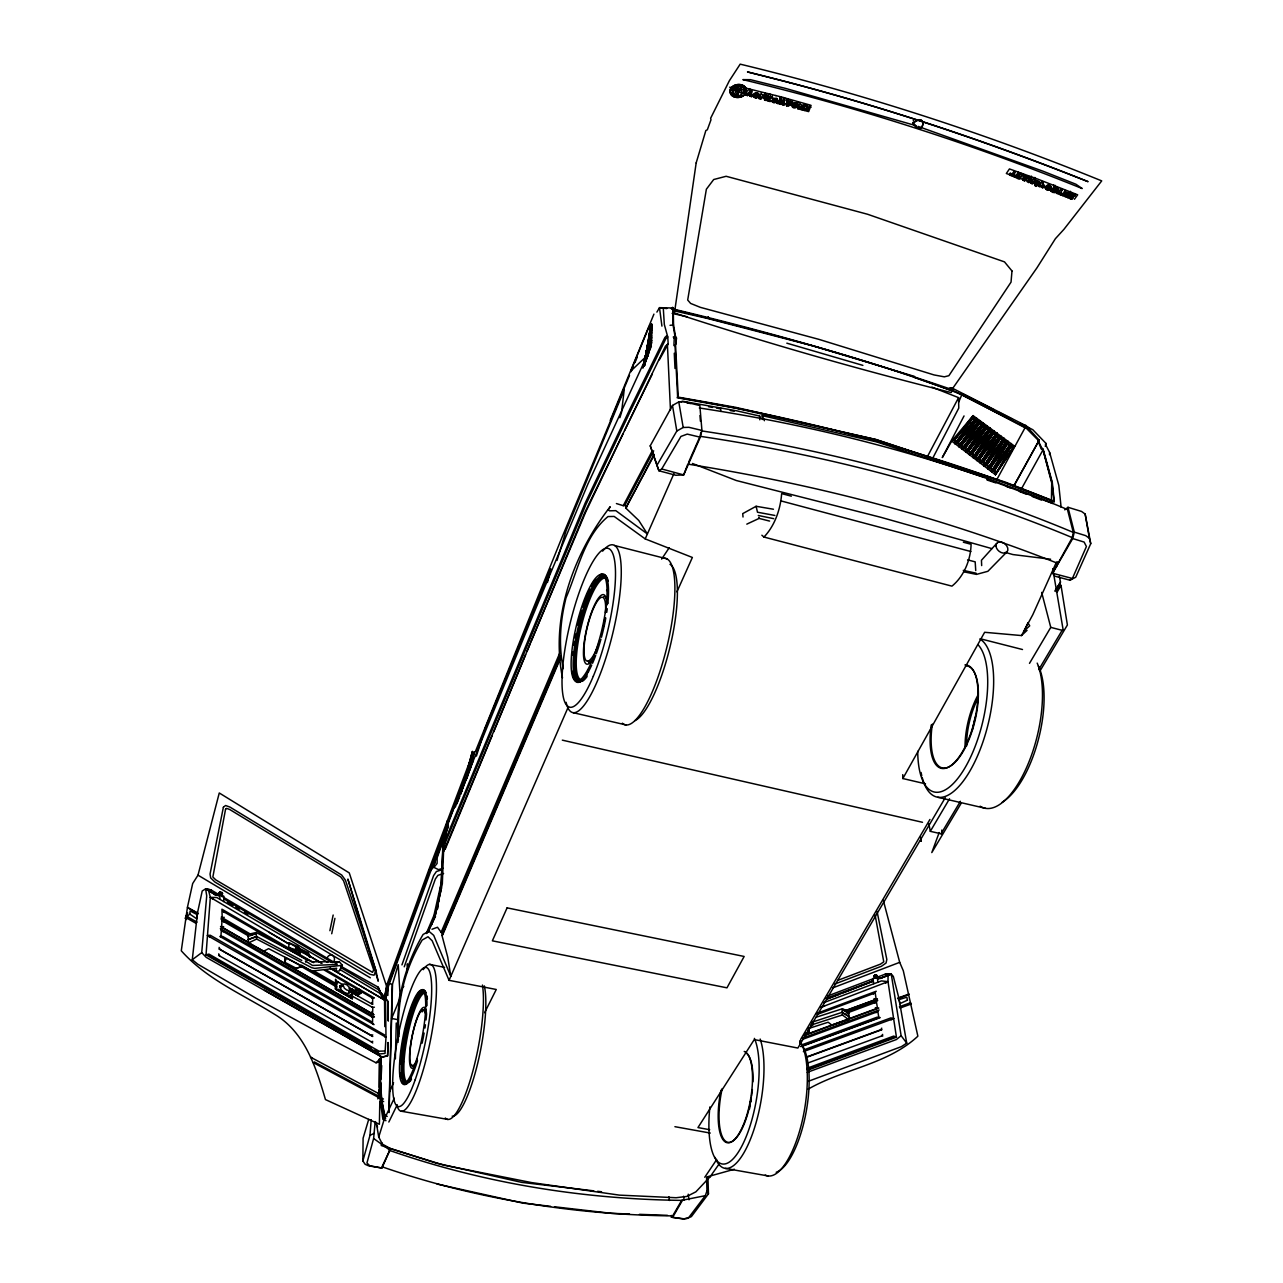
<?xml version="1.0" encoding="UTF-8"?>
<svg xmlns="http://www.w3.org/2000/svg" width="1283" height="1283" viewBox="0 0 1283 1283"><rect width="100%" height="100%" fill="white"/><g stroke="black" fill="none" stroke-linecap="round" stroke-linejoin="round"><path stroke-width="1.5" d="M352.36 988.76L352.344 998.767L335.456 989.081L335.585 979.234L336.675 983.965L335.649 983.58L336.611 986.98L335.601 986.932L335.456 989.081L352.344 998.767L351.991 996.217L350.243 995.079L352.071 994.918L352.232 993.138L350.724 991.903M1062.308 194.358L1062.308 195.545L1066.381 197.133L1066.943 196.283L1064.393 195.289L1067.183 195.577L1067.729 194.759L1065.371 193.845L1065.884 193.059L1068.514 194.086L1068.514 192.899M1068.514 194.086L1069.124 192.001M1067.793 195.305L1067.777 197.678L1070.311 198.657L1071.562 197.341L1069.846 197.47L1069.846 195.096M1067.777 197.678L1070.455 193.701L1070.455 191.327M1075.298 194.407L1075.298 195.577L1073.582 194.92L1071.465 196.01L1070.904 194.727M1071.032 194.775L1071.562 197.341L1069.124 195.69L1071.097 196.94L1069.846 197.47M1071.401 197.117L1071.401 195.93M1064.393 195.289L1064.393 194.102M1062.308 195.545L1064.97 190.381M1065.371 193.845L1065.371 192.658M1066.381 197.133L1066.381 195.946M1066.943 196.283L1066.959 193.909M1067.183 195.577L1067.183 194.391M1067.729 194.759L1067.729 193.589M1058.555 187.879L1057.032 189.932L1057.144 192.306L1058.7 192.899L1060.72 188.713M1056.502 192.097L1056.486 193.284L1061.121 195.08L1061.121 193.893M1061.121 195.08L1061.779 192.915M1061.779 194.102L1060.223 193.492L1062.244 189.307M775.862 99.208C779.39 102.063 770.073 104.324 772.446 100.01C777.466 98.214 778.829 100.908 773.729 100.94M807.713 1070.198L896.448 1037.209L888.012 981.655L888.061 975.321L877.732 979.121M1054.915 189.435L1056.823 187.206M1058.7 192.899L1058.716 190.542M353.579 991.807L353.563 993.283L357.7 995.64L361.453 992.705L359.4 989.305L357.316 988.856L354.83 990.829M1053.568 192.145L1054.786 190.75L1053.568 192.145C1056.31 193.99 1056.984 188.649 1056.278 190.205C1057.417 191.937 1053.167 194.006 1051.034 191.167L1053.68 187.174L1053.696 184.8M1054.145 188.2C1055.813 193.3 1053.343 189.146 1055.219 187.767L1055.235 185.393M361.453 992.705L357.299 990.332L357.316 988.856M357.7 995.64L357.716 994.165M375.181 1121.567L373.626 1138.502L389.872 1150.129L381.949 1168.043L368.702 1165.862L365.126 1164.29L362.864 1160.955L363.089 1138.213L368.734 1119.321M378.068 1094.078L380.073 1087.391L380.57 1056.984M379.576 1094.495L380.714 1090.71L380.073 1087.391M647.755 356.369L651.459 343.603L651.636 323.974L646.103 353.996L649.759 334.638M1051.034 191.167L1051.034 189.98M348.96 993.01L350.949 988.968L346.907 984.847L344.389 983.901L339.754 985.905L341.47 990.251L344.325 992.449L347.18 993.491L348.96 993.01L348.992 991.15M1041.748 186.372C1041.972 190.381 1047.104 184.768 1042.389 184.64L1043.384 181.978M1043.993 187.238L1039.198 186.564L1041.844 181.368M1043.239 183.79L1044.202 186.965M384.804 1026.608L384.531 1000.131L381.372 995.961M434.969 863.411L435.017 859.594L447.126 825.145M800.095 1040.417L800.047 1044.346L797.866 1048.051L754.26 1039.583L697.952 1127.581L709.675 1129.698M1037.626 182.844C1032.751 177.663 1034.643 193.188 1038.54 182.523M1039.214 185.377L1039.198 186.564L1040.513 184.56M350.917 990.604L346.843 990.107L344.325 988.167L342.818 984.334M1030.698 182.058L1032.125 183.806L1032.141 182.619M1032.141 179.845L1030.682 183.244M1030.008 179.54L1029.992 180.711L1033.296 179.235L1033.312 178.048M1032.125 183.806L1034.74 179.796L1034.772 177.439M1051.418 501.573L1051.707 482.953L1042.774 448.954L1051.835 481.863L1054.081 501.974L1005.471 483.066L875.872 439.524L735.432 407.288L677.632 397.024L677.119 397.746L735.303 408.106L875.872 439.524L1005.535 482.2L1053.808 501.06M379.8 1101.905L379.399 1124.277L325.449 1099.579C316.115 1067.793 305.097 1032.334 274.706 1014.404C242.728 994.357 206.836 979.49 181.288 950.783L187.446 907.273L192.675 883.538L197.999 875.166L219.265 792.974L349.265 872.905L386.584 986.37L385.541 999.585M1027.394 180.775L1028.806 182.523L1028.822 181.336M1022.824 179.011L1022.792 180.181L1024.476 180.839L1028.95 177.535L1028.966 176.364M1027.378 181.961L1030.008 176.765M1029.992 180.711L1031.468 176.14M219.81 899.335L219.906 894.107L214.903 894.716M1025.791 177.246L1024.299 179.46L1024.331 177.102M1024.476 180.839L1024.492 179.652M1024.299 179.46L1024.716 176.429M1027.362 175.739L1026.657 177.487L1024.909 176.797L1025.133 174.857M1026.657 177.487L1026.689 176.3M1019.376 175.595L1021.284 173.365M1015.543 176.172L1015.511 177.359C1021.364 181.304 1019.424 175.996 1023 175.226L1023.032 174.039M1022.792 180.181L1023.561 174.247M336.29 964.062L337.204 964.415L312.523 965.474L305.498 961.031L305.739 962.106M342.914 984.719L336.691 981.206L336.499 989.53L338.391 989.337L349.329 995.56L350.339 997.356M352.392 992.866L372.567 1004.364L372.712 998.222L324.423 970.189M1018.093 177.166L1018.077 178.353C1021.621 180.085 1019.921 175.867 1021.509 176.108M1015.511 177.359L1018.125 172.13M1019.295 177.006L1018.622 174.376M1018.75 174.424L1019.263 176.942M1018.59 175.563L1019.68 172.74M395.372 1058.892L396.255 1023.048L398.404 1028.693M398.083 1042.357L398.372 1030.65M761.861 535.219L763.962 537.048L951.938 586.139C964.062 576.34 970.734 559.677 971.087 544.281L963.357 542.212M1009.657 173.879L1009.625 175.065L1014.292 176.878L1014.933 175.883L1013.394 174.087M1014.292 176.878L1014.324 175.691M1014.933 175.883L1014.965 174.696M372.503 1023.609L371.701 1021.765L222.617 936.43L219.874 936.462L373.978 1024.62L372.503 1023.609L372.663 1017.339L221.35 930.464L220.403 928.539L374.411 1017.002L371.685 1017.098M1009.625 175.065L1010.282 172.884M1010.25 174.071L1011.822 174.68L1011.854 173.494M379.335 1058.78L378.87 1087.246L380.602 1089.155L380.409 1059.918M388.893 1111.703L392.293 984.269L389.022 983.644L385.541 1000.339M389.07 1112.586L392.502 984.173L398.227 964.672L399.911 992.433A7.249 1.363 -78.4 0 1 397.826 1003.579L391.588 1018.477L397.473 1019.584M736.747 94.958L736.779 93.803L734.806 95.551L736.715 96.049L736.779 93.803M741.67 88.687L741.606 95.07L738.495 96.065L738.35 90.323M741.253 92.504L741.606 95.07A6.463 5.052 -10.2 0 1 738.511 96.065L738.511 95.423M387.851 995.4L388.027 989.45M308.209 952.74L309.925 957.31L308.209 952.74L295.86 946.71L295.651 947.56M743.418 93.595L743.595 87.869L744.076 88.543A6.463 5.052 -10.2 0 1 743.948 92.873L743.37 93.194M299.789 953.862L299.949 949.179L297.961 946.662L288.98 942.829L288.787 947.576L299.789 953.862L297.816 950.43L297.961 946.662M309.925 957.31L307.246 954.889L295.587 949.324L295.86 946.71M437.391 908.909L441.079 883.634L443.084 842.033L447.254 820.992L443.293 841.456L441.384 882.88L437.391 909.182M804.986 1033.825L808.563 1032.655L808.915 1028.389L828.193 1022.23L831.801 1025.117L848.592 1019.52L849.089 1016.473L841.985 1012.383L842.45 1008.743L816.084 1017.243M663.279 308.032L664.321 324.487L667.753 336.932L668.186 343.924L665.492 346.073L585.032 512.013L443.549 851.784L442.33 883.827L435.178 915.693L431.345 925.251M381.067 1058.363L380.313 1081.344L381.869 1100.75L384.13 1114.751L387.209 1116.418M381.709 1065.612L381.067 1079.099M1014.693 446.259L1012.993 447.703L1010.972 446.628L994.309 470.765L991.679 471.823L992.866 469.113L1011.116 443.629L1010.972 446.628L995.448 474.71L951.697 441.095L973.075 415.644L1014.693 446.259L995.448 474.71L994.309 470.765L1011.116 443.629L1012.993 447.703L995.448 474.71M1007.556 441.015L1007.396 443.998L992.866 469.113L990.588 467.91L987.958 468.953L986.884 465.055L1004.012 438.417L1005.824 442.427L987.958 468.953L1003.835 441.368L1004.012 438.417L985.456 463.42L984.237 466.098L986.884 465.055L1003.835 441.368L1005.824 442.427L1007.556 441.015L1009.4 445.057L991.679 471.823L990.588 467.91L1007.556 441.015L987.958 468.953M1045.292 446.42L1046.03 443.453L1032.815 429.725L1020.45 423.406M223.659 901.532L223.932 896.336L219.906 894.107M749.593 93.643L749.946 96.225L751.613 96.658L751.71 90.516M380.826 1082.868L380.538 1094.575L310.55 1057.16L312.33 1058.17M1045.886 445.65L1046.03 443.453M792.413 101.229L792.621 102.512L788.355 106.281L786.591 105.831L786.736 99.721M763.962 537.048C774.884 525.645 780.497 509.175 781.652 493.602L791.322 496.184M1049.494 454.679L1049.638 452.482L1045.404 444.223M222.504 893.305L221.221 894.636L222.504 893.305L220.067 891.91C217.34 892.679 221.59 896.336 219.056 892.776M220.067 891.91L219.505 893.658L220.034 892.359L222.472 893.77L221.751 896.496L221.253 895.71M221.799 892.182L221.927 894.043M224.268 917.313L222.2 917.505L221.927 909.182L313.71 962.667M1000.499 435.819L1000.291 438.77L985.456 463.42L983.195 462.217L980.549 463.259L979.538 459.41L997.003 433.253L998.751 437.23L980.549 463.259L996.779 436.188L997.003 433.253L978.127 457.79L976.876 460.437L979.538 459.41L996.779 436.188L998.751 437.23L1000.499 435.819L1002.28 439.828L984.237 466.098L983.195 462.217L1000.499 435.819L980.549 463.259M340.797 967.623L378.517 989.738L385.541 1000.596L385.991 1037.241L385.028 1053.423L379.864 1053.952L206.034 954.873L210.332 897.346L208.6 890.643L219.297 896.159M220.868 936.831L221.35 930.464L223.178 931.795M362.864 1160.955L369.985 1135.359L371.204 1119.706M379.816 1061.843L376.015 1062.773L329.474 1038.396L255.958 998.19L197.694 964.142L192.274 959.732L201.72 952.644L206.723 895.839L205.601 888.878L210.925 889.857L219.441 894.909M667.753 336.932L665.829 338.728L630.562 410.817L586.01 504.315L445.025 843.444L443.549 851.784M808.964 1028.453L808.595 1032.687L808.274 1027.747M993.523 430.687L993.267 433.606L978.127 457.79L975.898 456.604L973.22 457.63L972.273 453.813L990.075 428.153L991.759 432.082L973.22 457.63L989.786 431.04L990.075 428.153L970.878 452.225L969.579 454.84L972.273 453.813L989.786 431.04L991.759 432.082L993.523 430.687L995.239 434.648L976.876 460.437L975.898 456.604L993.523 430.687L973.22 457.63M986.627 425.619L986.338 428.506L970.878 452.225L968.665 451.039L965.971 452.065L965.089 448.296L983.211 423.101L984.831 426.982L965.971 452.065L982.89 425.972L983.211 423.101L963.709 446.725L962.378 449.291L965.089 448.296L982.89 425.972L984.831 426.982L986.627 425.619L988.279 429.516L969.579 454.84L968.665 451.039L986.627 425.619L965.971 452.065M192.274 959.732L197.486 912.887L202.217 890.995L205.601 888.878L210.925 889.857M1038.508 184.88C1032.254 183.325 1039.326 185.345 1039.871 182.346C1028.228 178.289 1043.079 183.645 1036.6 182.282M442.956 868.238L438.529 869.633L433.911 867.372L434.376 863.251L448.441 826.092M647.851 347.821L650.273 327.101L651.62 325.561L650.77 331.158M189.756 914.041L190.125 910.978L197.293 914.699L196.812 918.885L189.756 914.041L185.329 918.243L186.516 919.526M979.811 420.599L979.474 423.438L963.709 446.725L961.512 445.554L958.802 446.548L957.968 442.827L976.427 418.114L977.983 421.947L958.802 446.548L976.058 420.936L976.427 418.114L956.621 441.272L955.242 443.806L957.968 442.827L976.058 420.936L977.983 421.947L979.811 420.599L981.399 424.465L962.378 449.291L961.512 445.554L979.811 420.599L958.802 446.548M185.329 918.243L187.703 912.951M749.946 96.225L750.379 92.793L747.588 95.6L745.872 95.15L745.519 92.584L749.753 88.752L750.106 91.334L747.524 93.659M848.592 1019.52L842.354 1014.981L842.626 1012.912M647.787 347.581L650.224 328.689L651.62 325.561L650.706 331.495M973.075 415.644L954.44 440.117L955.242 443.806L974.599 419.445L973.075 415.644L972.674 418.45L956.621 441.272L954.44 440.117L951.697 441.095L942.283 457.582L964.046 415.933M647.771 347.356L650.176 330.292L651.604 327.149L650.224 328.689L645.702 355.68L651.62 325.561M649.406 339.754L649.952 335.809M650.802 329.891L651.636 323.974L650.673 330.741M788.083 101.742L788.051 104.933L788.997 104.003M646.632 354.717L650.128 331.896L651.588 328.737L650.176 330.292L645.317 357.38L645.894 360.619M650.577 332.345L651.171 328.48L650.224 328.689M788.179 98.871L788.452 102.223L790.296 102.704L790.729 100.78M646.6 354.509L650.08 333.516L651.588 330.34L650.128 331.896L644.9 359.096L646.247 358.871M646.632 354.3L650.032 335.136L651.572 331.96L650.08 333.516L644.499 360.812M779.262 100.491L779.487 103.955L781.01 104.356L783.095 102.175L782.373 104.725L783.897 105.126L784.651 97.941L784.843 99.224M779.487 103.955L779.904 101.614M780.706 100.01L780.898 98.919M738.286 86.25L781.299 96.947L781.09 102.56L783.448 100.09L783.063 97.524M1056.374 567.15L1057.336 561.762M779.791 102.255L779.952 101.341L778.123 103.602L776.584 103.201L776.199 100.635M972.257 730.187L975.208 717.085M650.481 330.773L651.219 326.892L650.273 327.101M644.515 365.623L649.984 336.771L651.556 333.596L650.032 335.136L644.098 362.528L644.595 365.799M445.025 843.444L444.335 842.241L448.232 821.778L533.712 613.418L587.903 484.044L651.395 346.314M644.499 365.43L649.936 338.423L651.539 335.232L649.984 336.771L643.681 364.276L645.028 364.051M650.417 337.654L651.572 331.96L649.262 343.299M800.833 1040.465L800.047 1044.346L945.25 797.753M1064.762 509.848L1067.969 507.282L1081.537 511.436L1085.161 514.066L1090.742 543.655L1075.715 577.238L1069.942 580.205L1054.77 576.163L1052.573 573.244L1072.251 537.625L1073.31 532.413L1067.472 509.559A1157.266 713.107 -1.5 0 0 699.315 407.978M384.419 997.18L387.097 984.013L428.73 870.002L473.138 752.608L474.614 751.678L389.166 984.141L387.723 983.163L384.339 998.671M649.791 343.571L642.847 367.788L649.888 340.091L650.85 339.851L651.523 336.884L649.936 338.423L643.713 364.18L651.556 333.596M335.505 971.359L336.659 968.216L313.052 970.894L309.62 970.108L268.644 948.634L263.833 951.152L248.437 942.941L248.196 934.377L256.199 932.484L311.705 961.801L339.353 961.769L342.369 965.329L339.482 970.878L335.505 971.359L333.452 968.601M329.891 930.688L333.163 915.02M331.72 933.751L334.927 918.339M649.872 335.921L645.317 357.38L646.632 357.171M645.333 361.389L649.888 340.091L651.523 336.884L650.609 340.717L651.523 336.884M700.839 432.66L700.069 436.3A1167.771 710.702 -1.5 0 1 1072.251 537.609M1042.566 450.012L1041.539 448.072L1043.223 449.499L1052.301 482.392L1054.273 501.589C933.415 452.578 806.815 419.044 678.258 397.618L675.58 345.352L676.558 338.038L674.97 336.162L672.95 324.407L672.693 307.455L671.33 308.658M649.374 343.764L651.539 335.232M385.493 998.815L388.877 983.307L429.853 870.195L474.325 752.832L466.884 778.669M426.261 933.543L433.911 915.501L441.079 883.634M441.56 887.916L435.226 915.725L428.265 931.923M649.839 337.156L644.9 359.096L649.727 338.792M645.461 361.197L651.507 338.552L649.888 340.091M651.507 338.552L642.927 367.708L651.475 341.903L649.791 343.443L643.04 367.628M645.622 360.988L651.491 340.22L649.839 341.759M700.293 437.214L701.929 430.43L699.844 405.572L684.4 401.755L678.787 401.916L672.484 405.444L650.24 445.794L658.901 470.765L675.788 475.255L683.679 474.918L700.293 437.214L687.239 434.103L680.952 436.428L661.723 468.985L658.901 470.765L650.24 445.794M646.905 357.492L651.491 340.22L646.824 358.085M381.901 1142.832L381.243 1145.527L436.493 1163.184L521.7 1182.381L593.74 1190.849M1072.716 538.555L1084.119 542.067L1086.412 546.526L1072.396 578.473L1052.573 573.244L1072.716 538.555L1074.304 532.124L1067.969 507.282M645.606 361.71L649.743 345.127L651.459 343.603M644.098 362.528L649.615 340.444M645.718 361.646L647.161 355.872L645.686 361.501M1024.909 176.797L1023.529 175.434M645.67 361.918L647.065 356.353M646.664 359.24L651.475 341.903L648.14 354.236M1035.654 184.046L1037.113 184.255M646.921 357.604L651.491 340.22M547.456 582.482L550.728 568.786L485.295 728.054L476.362 756.12M461.688 791.419L472.417 751.325L460.934 794.129M557.014 560.479L566.092 530.681L624.196 389.807L621.549 412.356L619.865 417.713M373.626 1138.502L366.938 1162.991L369.761 1165.75L381.949 1168.043M643.777 364.164L648.364 347.468M646.969 358.326L651.475 341.903M286.077 957.792L284.842 962.282L296.165 968.248L302.114 966.548L286.077 957.792L284.906 962.234L284.794 957.166M377.795 1098.873L380.714 1090.71M378.726 1094.88L380.73 1088.225M342.369 965.329L314.72 968.392L311.721 967.703L256.664 939.044L256.199 932.484M719.057 1164.066L710.189 1176.671L695.867 1191.843L686.838 1196.43L676.125 1197.729L619.448 1195.131L531.595 1182.589L444.062 1165.221L390.866 1148.814L382.398 1144.099L378.726 1137.075L384.146 1119.61L394.266 1098.2M735.929 86.394L736.891 86.105L731.871 90.564L732.304 89.377A6.463 5.052 -10.2 0 1 736.891 86.105L736.843 85.704M644.018 365.607L650.722 344.886L649.743 345.127L643.761 365.687L650.77 343.186L649.791 343.443M448.392 825.931L437.166 857.814L437.086 863.491L433.911 867.372M707.911 1176.639L708.457 1193.815L691.393 1216.589L686.71 1218.625L682.572 1218.85L671.105 1217.15L684.224 1218.85L688.827 1217.455L705.297 1195.676L706.981 1190.881L706.564 1177.505M401.948 964.896L433.606 875.599L436.396 871.526L442.362 869.633M404.241 966.805L435.338 879.015L437.92 875.343L443.597 873.498M731.871 90.564L732.256 89.473M804.521 1036.744L805.868 1033.072M939.188 832.523L931.795 852.586L961.352 802.966M456.892 803.783L459.699 796.358M461.816 790.777L473.074 761.044M729.835 87.613L730.027 87.003M450.317 816.068L453.893 806.879M455.321 803.206L472.449 759.087M475.319 751.742L561.425 538.764L629.52 375.374M455.24 807.232L471.182 766.288M758.814 96.113C760.354 89.152 747.973 96 755.559 97.733C757.884 98.422 760.627 94.862 758.077 93.418C750.443 90.58 753.891 102.143 758.814 96.113L759.183 98.647L760.819 99.064L762.519 95.808L765.053 96.466L765.245 92.841M871.702 981.72L872.937 978.592L877.251 977.085L881.245 978.223M484.589 1012.752L496.264 989.482L449.066 980.324L450.814 976.331L447.735 957.182L441.977 935.419L442.811 934.601L441.144 932.26L560.046 652.341M610.243 420.391L653.929 314.127M649.214 326.267L630.931 370.931L645.814 356.834M442.186 932.436L559.757 655.934M444.335 842.241L585.176 503.064L629.68 409.566L664.899 337.477L666.791 335.665M445.153 849.378L492.207 735.512M493.73 731.839L525.597 654.715M527.121 651.042L530.152 643.697M442.811 934.601L559.821 659.847M441.977 935.419L560.222 657.65M530.921 641.853L585.898 511.612L622.896 434.135M931.891 387.113L958.577 397.65L926.967 457.454M958.738 402.028L961.865 394.635C868.046 358.326 769.768 333.58 672.244 309.267M631.076 371.717L633.401 366.232M634.957 362.576L637.282 357.091M389.631 1091.801L393.56 1082.692M808.065 1089.203C843.412 1068.803 887.13 1064.73 917.874 1036.199L903.312 970.782L899.704 962.346L883.313 900.377M568.465 706.516L450.814 976.331L433.718 935.371L428.939 931.282L423.101 934.457C404.45 965.987 394.843 1003.37 398.372 1039.936M676.911 591.848L692.371 557.464L645.221 538.908L673.96 473.571M688.57 462.377L699.299 438.032M389.872 1150.129L382.013 1166.776C475.368 1199.14 573.998 1214.793 672.693 1215.899L681.658 1200.375L705.297 1195.676M1056.422 562.179L1032.799 614.701L1021.476 635.566L984.638 632.294L902.847 778.54L925.524 783.833M426.918 933.334L435.466 916.431L433.911 915.501M1027.827 623.025L1024.139 630.995L1029.704 625.815L1027.924 622.784M624.613 430.527L652.389 373.914M388.829 1122.032L397.281 1104.727M659.35 359.833L668.186 343.924M759.183 98.647L761.252 93.017M932.035 459.539L958.77 408.106L958.577 397.65M765.726 94.605L764.219 97.492L764.588 100.058L766.224 100.475L766.881 97.572M764.588 100.058L766.673 94.445M767.074 98.855L767.924 100.924L770.073 101.501L769.014 99.368L772.43 97.203L770.425 96.674L768.389 98.166L768.292 94.878M609.377 510.826L615.808 510.65L647.386 533.953L638.758 520.449L625.783 508.084L654.089 454.358M625.783 508.084L654.138 455.112M616.417 503.561L623.249 505.678L651.956 451.408M653.672 450.814L624.821 505.342L623.249 505.678M797.93 102.159L797.352 106.537L794.867 105.896L795.139 103.715M795.348 104.998L796.422 105.286L796.438 103.602M802.516 107.724L802.228 109.921L797.914 108.798L800.031 103.217M802.709 109.007L800.015 108.301L802.885 108.269L803.158 106.12M803.366 107.403L800.865 106.746L801.314 105.896L804.088 106.633L804.409 104.372M808.226 107.564L808.434 108.847L805.195 110.691L803.687 110.306L805.804 104.741M806.542 108.606L807.328 105.142M808.434 108.847L807.151 111.204L808.659 111.605L810.776 106.056M808.306 109.071L807.151 111.204L806.943 109.937M996.57 480.05L1026.111 425.796L951.649 387.835L948.939 388.541C858.568 357.7 766.528 331.19 673.623 309.155M737.388 87.885L735.592 91.157L754.228 95.776M1013.458 486.482L1039.198 440.165L1025.646 425.25M1014.115 485.696L1038.236 441.929M1021.027 489.577L1043.223 449.499M608.27 510.201L610.211 506.705C573.405 554.031 550.263 617.588 562.499 677.857M672.741 1217.15L682.508 1200.246M656.848 465.456L676.815 431.024L683.197 427.48L688.875 427.303L701.929 430.43M805.676 1057.32L880.844 1029.736L881.758 1028.148M1054.802 591.11L1060.48 582.097L1059.357 576.388M1056.438 589.009L1060.48 582.097M1056.198 591.752L1060.239 584.84L1059.854 582.482M656.896 312.106L659.494 307.663L673.254 308.016L673.543 325L675.564 336.755M1056.967 592.361L1061.025 585.449L1060.239 584.84M800.736 1039.23L929.934 819.452M941.786 830.053L942.123 834.014L930.303 831.336L949.532 798.764M1029.495 663.359L1050.761 627.371L1041.668 592.393M941.064 833.774L960.39 801.298M1038.749 669.646L1062.148 630.322M1039.855 671.201L1067.392 624.997L1061.025 585.449M1011.822 174.68L1013.778 171.633L1015.318 172.227L1013.362 175.274M1018.285 177.407L1019.087 177.439L1017.579 177.134L1018.109 176.316L1019.231 176.878M1031.981 181.24L1028.806 182.523M661.643 559.083L669.197 547.761M1056.486 193.284L1057.144 192.306M704.768 1177.265L716.716 1159.527M1070.904 195.914L1071.995 193.108M1012.993 447.703L996.586 471.984L994.309 470.765M806.991 1063.318L881.533 1036.039L882.656 1034.387M991.679 471.823L1011.116 443.629M1005.824 442.427L989.145 466.258L986.884 465.055M990.588 467.91L1007.396 443.998L1009.4 445.057M984.237 466.098L1004.012 438.417M998.751 437.23L981.784 460.597L979.538 459.41M1074.416 199.298L1077.672 194.808L1037.546 179.027L1009.448 168.923L1006.337 173.494L1034.435 183.581M983.195 462.217L1000.291 438.77L1002.28 439.828M976.876 460.437L997.003 433.253M991.759 432.082L974.487 455L972.273 453.813M975.898 456.604L993.267 433.606L995.239 434.648M359.08 993.267L358.069 994.582L349.297 992.096L350.034 990.412L357.267 992.689M969.579 454.84L990.075 428.153M984.831 426.982L967.286 449.467L965.089 448.296M968.665 451.039L986.338 428.506L988.279 429.516M774.05 99.336L775.814 99.128L772.542 98.855L772.238 95.92M962.378 449.291L983.211 423.101M671.683 308.706L672.693 307.455M977.983 421.947L960.149 443.998L957.968 442.827M1071.433 197.694L1070.311 198.657C1074.448 199.891 1071.546 195.69 1075.298 195.577M961.512 445.554L979.474 423.438L981.399 424.465M431.729 869.249L433.879 866.634M1038.348 441.769L1038.733 439.636L1038.348 441.769L1041.315 449.13M955.242 443.806L976.427 418.114M954.44 440.117L972.674 418.45L974.599 419.445M776.584 103.201L780.032 99.192L779.647 96.626M774.756 101.261L776.247 101.742M996.634 543.447L981.447 560.27L981.671 565.595M1007.251 551.578L987.862 571.304L976.459 574.399L963.581 571.753M781.956 101.662L783.448 100.09L785.036 100.507M789.286 102.48L788.051 104.933L787.666 102.367M425.379 1006.85L426.389 1005.856M796.903 107.227C789.302 111.092 792.782 98.631 798.331 104.709L793.792 103.394L791.932 105.527L792.509 107.227L796.903 107.227L795.476 106.585L795.075 104.035M376.015 1062.773L382.109 1057.064L387.578 1055.829L388.091 1042.566L387.578 1055.829L381.981 1057.128L206.258 957.375L201.72 952.644M1021.476 635.566L1027.058 630.354M1035.766 178.786L1035.205 181.641C1038.412 178.145 1042.534 185.682 1036.536 183.87M775.718 99.625C778.637 96.53 777.241 102.913 774.13 100.956M873.771 975.834L876.401 974.872L877.043 976.219L875.888 977.213L873.771 975.834L874.781 977.245M874.413 977.181L875.086 975.962L877.043 976.219L876.401 974.872M876.979 975.786L875.888 977.213M745.872 95.15L747.989 93.242M734.694 90.083L731.935 92.552L732.657 93.948A6.463 5.052 -10.2 0 0 733.459 94.75L736.731 91.045M736.875 87.709L731.935 92.552A6.479 5.068 -10.2 0 0 732.497 93.723L733.443 94.734L733.186 92.841M776.007 102.031C773.056 104.725 769.463 98.935 774.547 99.769M827.776 995.945L885.19 974.182L891.252 974.086L901.115 1035.702L896.384 1039.551L807.264 1072.363M606.57 590.533L607.597 589.827M674.233 338.279L675.965 337.445L675.74 344.389L673.912 345.592L674.233 338.279L673.27 337.012L674.97 336.162M353.563 993.283L357.299 990.332M355.632 995.207L359.368 992.256M1038.204 182.747L1039.503 181.769M1069.942 580.205L1072.396 578.473M1038.252 185.137C1035.108 187.478 1032.206 181.4 1037.049 182.763M742.649 87.019A6.463 5.052 -10.2 0 0 738.366 85.897L738.976 89.473L742.584 86.506M736.923 88.11L737.372 90.788L739.024 91.221L741.766 89.393M885.19 974.182L891.268 974.102L893.337 976.411L898.822 997.869L906.728 1043.159L901.436 1046.623L808.017 1081.409M876.161 1012.656L879.08 1009.962L802.308 1038.236M874.765 1003.13L877.684 1000.435L848.047 1011.421M339.722 987.75L342.786 985.969M873.386 993.972L876.241 991.23L816.213 1013.586M885.639 983.035L888.012 981.655L881.437 980.902L823.862 1002.6M746.802 524.138L759.087 518.412L769.592 521.09M806.253 108.782L809.477 106.938L810.984 107.339M773.441 509.239L756.104 506.288L742.729 513.617L743.017 517.017M1071.353 197.758L1070.551 197.726M891.108 1019.857L893.674 1018.558L890.883 1017.916L804.698 1049.59M369.985 1135.359L374.267 1133.29M248.437 942.941L256.664 939.044M681.016 401.836L682.428 401.21L736.763 410.833L759.632 416.029L759.793 416.959M337.14 962.683L339.353 961.769M885.575 976.411L891.252 974.086L880.074 978.544M811.225 1025.855L812.556 1025.325L812.331 1021.717M826.845 999.072L873.21 981.078M880.635 978.207L888.061 975.321M826.829 999.072L839.675 994.117M843.348 992.705L872.729 981.383M824.584 1005.968L820.863 1007.363L888.012 981.655M837.895 980.34L880.539 964.11L883.762 961.833L875.102 915.084M834.88 983.981L881.501 966.243L886.072 963.004L886.826 959.476L877.059 911.411M832.635 987.926L899.704 962.346M807.055 1069.621L894.363 1037.097M826.044 998.415L872.199 981.19M844.647 1010.812L877.444 998.928L845.513 1010.812M817.351 1014.388L875.214 992.914L876.129 999.104L874.044 998.623M846.812 1013.121L876.465 1002.103L877.476 1008.213L804.265 1035.205M807.183 1068.242L893.674 1036.087L896.448 1037.209M804.168 1035.557L878.791 1008.053L875.359 1007.684M802.613 1039.342L877.861 1011.629L878.871 1017.788L800.592 1046.559M802.148 1044.731L877.139 1017.178L880.202 1017.627L801.506 1046.527M807.199 1057.08L881.982 1029.64L880.844 1029.736M432.002 929.261L437.487 927.256L441.144 932.26M803.366 1051.627L893.674 1018.558M1073.791 196.443C1072.219 196.267 1073.791 200.34 1070.311 198.657M897.827 998.078L909.07 994.004M897.539 998.655L908.829 994.55M899.399 1006.738L910.641 1002.681M899.992 1008.069L911.299 1003.98M672.677 310.534L707.045 318.328L812.893 345.865L914.474 376.432L914.121 377.314L949.228 389.727L948.939 388.541L951.649 387.835M247.747 936.526L256.311 933.671M256.295 936.831L247.811 939.669L256.44 936.365L301.778 960.438M812.396 1022.086L841.985 1012.383L849.089 1016.473L848.304 1011.341L842.45 1008.743M810.583 1025.229L842.354 1014.981M296.165 968.248L302.163 966.516M218.591 955.386L371.204 1041.78L372.744 1041.347M707.51 1176.752L734.341 1169.246M206.034 954.873L208.921 954.087L379.11 1051.21L384.226 1051.018M339.754 985.905L341.551 985.408M949.388 389.054L952.098 388.348M649.936 338.423L650.898 338.199M649.984 336.771L650.946 336.547M650.08 333.516L651.042 333.291M650.032 335.136L650.994 334.911M650.128 331.896L651.074 331.672M370.995 1035.301L372.76 1036.504L219.008 948.907L370.995 1035.301L372.76 1034.9M650.176 330.292L651.123 330.068M374.411 1007.235L371.862 1007.219M223.659 926.679L220.564 926.567L373.994 1014.773L263.207 950.879M881.533 1036.039L882.88 1035.894M210.22 937.264L207.445 935.548L210.3 935.259L384.563 1034.932M670.031 325.305L673.543 325M707.077 1176.848L710.301 1176.768M212.898 899.142L210.332 897.346L216.811 897.523L327.758 962.442M629.472 1213.991L611.494 1213.349L554.497 1206.774M639.463 1214.343L667.433 1215.338M681.658 1200.375C582.354 1199.172 483.114 1183.199 389.294 1150.306M550.567 1206.325L523.047 1203.149L437.022 1184.033M597.637 1191.314L601.535 1191.763M1050.633 559.228L1012.928 554.561L1005.295 552.412M666.775 308.578L659.494 307.663L661.932 326.123M220.227 893.048L221.43 893.241M428.73 870.002L431.28 870.435M185.65 915.581L186.965 915.805M686.918 402.878L690.847 403.584M708.569 406.711L712.514 407.417M716.459 408.106L720.388 408.812M730.235 410.544L734.181 411.25M401.387 1111.238L447.879 1119.434M725.248 1168.38L768.02 1175.934M674.906 1126.682L710.285 1133.065M774.868 515.461L757.499 512.222L756.104 506.288M429.308 964.351L444.559 967.334M758.301 515.477L773.729 518.669M963.26 570.358L976.122 573.196M672.132 313.373L687.383 316.837M562.323 740.147L922.493 822.291M762.31 419.493L762.23 415.644L876.562 441.897L982.858 476.795M573.26 712.707L625.896 724.911M937.825 797.272L985.617 808.354M1053.968 191.279L1053.632 190.141L1054.642 190.606M757.948 96.706L765.406 98.55M774.724 100.86L778.444 101.79M371.749 997.982L374.331 997.998L325.834 969.74M614.573 545.516L667.128 558.907M980.517 638.822L1022.503 649.519M967.59 559.885L975.176 561.842L975.738 570.55M1050.761 627.371L1063.27 630.611L1052.766 568.626M750.106 91.334L751.886 91.799M761.444 94.317L765.614 95.407M766.849 95.728L768.485 96.161M781.62 99.609L779.839 97.909M786.928 101.004L788.58 101.437M790.921 102.063L792.621 102.512M800.223 104.5L804.617 105.655M806.013 106.024L807.52 106.425M788.307 103.249L789.462 103.538M736.811 91.735L738.607 92.2M781.171 500.963L970.91 551.546M661.723 468.985L683.679 474.918L687.816 464.109C813.951 484.028 938.611 516.167 1057.4 563.221M786.832 343.17L862.882 365.382M781.299 96.947L811 105.318M784.025 103.346L791.451 105.447M802.597 108.574L808.162 110.146M1041.7 186.516L1042.806 186.067L1042.518 187.751C1043.223 185.891 1040.834 186.083 1042.694 185.875M991.903 548.627L881.036 517.354L736.282 480.516L692.467 463.484M916.206 125.734L785.725 88.447L750.475 79.674L742.857 79.626C858.471 107.435 971.937 143.985 1082.178 188.553L1075.908 184.223L1042.935 171.168L918.067 126.392M1074.304 532.124L1085.723 535.653L1089.379 538.283L1090.742 543.655M288.787 947.576L297.816 950.43M384.788 1036.856L385.991 1037.241L207.445 935.548M986.916 479.008L1052.75 503.497M987.044 480.002L995.849 482.905M671.426 1215.482L672.693 1215.899M349.393 988.632L350.708 989.097M222.2 917.505L221.221 917.137L251.965 934.986M349.072 988.118L356.899 991.101M775.75 95.535L776.071 95.648M1018.109 173.317L1019.648 173.927M1021.268 174.552L1023 175.226M1027.346 176.91L1028.95 177.535M1029.992 177.936L1031.436 178.513M1033.296 179.235L1034.74 179.796M1041.828 182.555L1043.368 183.148M1053.68 187.174L1055.219 187.767M1056.823 188.393L1058.539 189.066M1060.704 189.9L1062.228 190.493M1064.97 191.568L1069.124 193.188M1070.455 193.701L1071.995 194.294M1024.684 177.808L1025.775 178.225M1006.417 486.401L1010.106 487.845M1019.311 491.437L1026.689 494.324M1032.222 496.473L1041.427 500.081M1036.247 184.303L1068.964 197.149M385.991 1120.684L382.927 1119.482L378.838 1091.224L379.527 1088.08L380.602 1089.042L379.96 1092.09L385.574 1118.776M298.939 949.131L303.863 951.505M295.812 947.832L308.177 953.814M380.666 1100.108L383.649 1101.616M380.249 1097.43L383.425 1099.034M963.886 394.506L993.924 409.854M997.468 411.667L1011.613 418.883M949.292 388.637L1025.213 427.143L1038.973 440.999M961.865 394.635L1026.079 428.314M314.319 1061.907L378.629 1096.147M313.293 1062.629L379.864 1098.168M842.402 1009.865L848.945 1013.474M350.243 995.079L372.824 1007.508L372.519 1013.778L371.733 1011.934M371.493 1048.131L207.942 955.049M374.973 1050.055L378.453 1051.964M382.109 1057.064L264.506 990.284M186.58 916.254L197.021 922.124M185.746 917.537L196.139 923.391M187.446 907.273L197.887 913.175M187.96 907.915L198.352 913.785M249.319 942.893L221.558 926.919L222.039 920.633L221.093 918.692L248.453 934.521M288.98 942.829L299.949 949.179M301.441 965.185L335.633 984.975M247.683 935.483L222.039 920.633L223.851 921.948M300.703 966.179L336.611 986.98M307.166 960.181L222.649 911.106L224.589 912.486M313.453 970.686L336.675 983.965M335.665 963.196L222.857 896.929M224.381 899.142L332.201 962.555M210.332 897.346L289.333 944.192M306.509 954.263L321.969 963.325M330.565 968.36L385.541 1000.596L379.479 993.058L339.706 969.387M268.708 932.1L289.156 944.112M306.188 954.119L321.52 963.116M330.036 968.12L385.541 1000.596L381.949 996.217M340.54 966.067L378.18 987.172L380.49 992.304L387.819 1001.285L388.268 1020.819L387.819 1001.285L380.49 992.304L378.196 987.172M197.999 875.166L370.338 977.822M210.893 892.166L205.633 888.862L215.961 895.197M229.497 903.296L232.881 905.317M208.6 890.643L215.432 894.748M227.396 901.933L232.528 905.028M235.944 907.081L239.36 909.134M244.492 912.213L247.908 914.266M874.381 976.62L874.878 975.353L876.465 975.321L876.562 978.32M336.691 981.206L338.439 982.489M645.221 538.908L614.156 516.44L607.982 516.568C584.134 536.278 577.895 570.326 566.044 597.814C560.19 621.02 558.442 645.108 563.269 668.668M371.204 1041.78L372.744 1042.967M1026.111 425.796L1028.709 428.009M914.25 124.708L913.143 123.328M624.821 505.342L626.617 507.314M307.134 953.093L309.957 956.188M920.504 840.285L921.146 841.071L920.761 837.462M901.115 1035.702L906.728 1043.159M375.277 1122.673L377.587 1127.115M706.981 1190.881L708.457 1193.815M769.64 98.807L770.073 101.501M218.703 953.83L219.601 955.723M1038.091 440.406L1042.004 448.601M762.23 415.644L764.395 420.712M449.066 980.324L432.163 940.744L428.009 936.766L422.203 940.006C404.786 968.777 396.174 1003.081 399.093 1036.616M219.12 947.367L219.826 949.163M371.91 1002.44L372.567 1004.364M1049.638 452.482L1058.812 485.375L1061.105 507.154M588.015 670.448L588.448 672.084M758.862 517.322L759.087 518.412M928.844 823.766L930.303 831.336M1085.161 514.066L1089.379 538.283M678.787 401.916L683.197 427.48M672.484 405.444L676.815 431.024M376.24 1122.352L378.726 1137.075M809.268 105.655L809.477 106.938M804.986 109.424L805.195 110.691M803.896 105.35L804.088 106.633M803.495 109.023L803.687 110.306M802.693 107.002L802.885 108.269M802.019 108.638L802.228 109.921M799.822 107.018L800.015 108.301M797.721 107.515L797.914 108.798M797.16 105.254L797.352 106.537M796.021 102.72L796.422 105.286M794.466 103.33L794.867 105.896M789.895 100.138L790.296 102.704M872.937 978.592L873.707 983.628M786.399 104.548L786.591 105.831M783.512 102.56L783.897 105.126M782.181 103.442L782.373 104.725M780.818 103.073L781.01 104.356M777.739 101.036L778.123 103.602M874.814 974.904L875.439 978.352M770.057 94.108L770.425 96.674M380.041 1091.368L384.146 1119.61M768.02 95.6L768.389 98.166M767.731 99.641L767.924 100.924M766.031 99.192L766.224 100.475M764.876 95.183L765.053 96.466M920.601 837.222L921.146 841.071M760.643 97.781L760.819 99.064M688.217 1194.2L689.019 1199.797M683.582 1196.237L684.112 1199.974M751.437 95.375L751.613 96.658M747.412 94.317L747.588 95.6M738.848 89.938L739.024 91.221M737.212 89.505L737.372 90.788M736.602 95.102L736.715 96.049A6.463 5.052 -10.2 0 1 734.79 95.551L734.598 93.916M668.94 1196.75L669.437 1200.487M877.251 977.085L877.877 982.12M407.978 969.371L407.417 963.854L407.016 972.45M812.203 1021.541L812.556 1025.325M699.957 415.596L700.438 421.321M674.97 344.742L677.632 397.024M667.401 344.245L670.464 409.854M674.281 353.226L675.002 368.478M759.632 416.029L759.793 419.798M902.751 774.643L902.847 778.54M720.661 407.994L720.757 411.426M1073.582 193.733L1073.582 194.92M701.24 430.847A1167.578 711.953 -1.5 0 1 1073.31 532.413M402.798 987.14A5.806 3.336 18.5 0 1 403.455 985.536M402.926 987.06A5.806 3.336 18.5 0 1 403.776 986.499M749.545 1109.041A43.446 14.931 -80.1 0 1 751.132 1098.04M750.651 1101.808A43.446 14.867 -80.1 0 1 751.293 1098.168M744.22 1051.435A46.461 15.396 -80 0 1 749.946 1102.626A46.461 15.396 -80 0 1 726.114 1142.399A46.461 15.396 -80 0 1 720.966 1090.245M801.699 1044.506A67.63 23.736 -80.2 0 1 805.564 1114.975A67.63 23.736 -80.2 0 1 776.199 1172.261M800.047 1041.283A71.431 24.97 -80.2 0 1 800.993 1125.977A71.431 24.97 -80.2 0 1 765.213 1175.068M760.178 1039.054A71.832 23.848 -80 0 1 751.485 1136.562A71.832 23.848 -80 0 1 715.064 1157.378M754.388 1038.38A68.079 22.501 -80 0 1 738.318 1152.182A68.079 22.501 -80 0 1 709.884 1106.956M745.599 1052.509A45.899 15.22 -80 0 1 752.896 1081.826M752.383 1089.588A45.899 15.22 -80 0 1 751.581 1096.003M751.341 1097.606A45.899 15.22 -80 0 1 750.475 1102.418M749.801 1105.609A45.899 15.22 -80 0 1 726.114 1141.581A45.899 15.22 -80 0 1 722.185 1088.577M965.073 747.476A49.668 20.095 -76 0 1 978.143 694.745M966.644 745.904A46.044 18.7 -76 0 1 977.935 698.433M964.976 664.883A53.148 20.817 -76 0 1 975.882 714.182A53.148 20.817 -76 0 1 945.523 768.26A53.148 20.817 -76 0 1 931.233 724.975M1038.412 666.102A77.301 32.059 -76 0 1 1038.172 740.339A77.301 32.059 -76 0 1 1002.215 802.164M1037.193 663.119A81.631 33.727 -76 0 1 1029.158 761.412A81.631 33.727 -76 0 1 980.116 806.205M979.875 638.998A82.176 32.251 -76 0 1 978.608 753.362A82.176 32.251 -76 0 1 922.22 777.546M921.771 775.702A82.176 32.251 -76 0 1 921.098 772.494M978.239 644.964A77.878 30.455 -76.1 0 1 965.778 766.448A77.878 30.455 -76.1 0 1 917.73 751.309M965.57 665.717A52.507 20.576 -76.1 0 1 976.283 714.743A52.507 20.576 -76.1 0 1 946.068 767.892A52.507 20.576 -76.1 0 1 932.356 724.109M599.883 640.009A32.861 7.794 -76.4 0 1 584.374 656.062A32.861 7.794 -76.4 0 1 594.494 606.185A32.861 7.794 -76.4 0 1 605.416 612.761M604.886 617.829A32.861 7.794 -76.4 0 1 604.341 621.437M603.668 625.142A32.861 7.794 -76.4 0 1 602.882 628.911M603.828 596.531A33.967 8.067 -76.4 0 1 607.565 603.86M590.485 662.188A33.967 8.067 -76.4 0 1 588.945 662.669M581.648 679.894A52.346 12.365 -76.4 0 1 581.664 624.933A52.346 12.365 -76.4 0 1 606.715 578.505M580.285 680.391A53.148 12.525 -76.4 0 1 580.317 624.58A53.148 12.525 -76.4 0 1 605.72 577.43M587.021 676.638A54.88 12.942 -76.4 0 1 582.241 681.353M579.772 682.043A54.88 12.942 -76.4 0 1 578.729 629.087A54.88 12.942 -76.4 0 1 603.844 575.217M599.594 575.073A55.714 13.087 -76.4 0 1 607.869 603.411M607.244 608.703A55.714 13.087 -76.4 0 1 606.731 612.376M605.784 618.005A55.714 13.087 -76.4 0 1 601.454 637.282M600.925 639.191A55.714 13.087 -76.4 0 1 596.322 653.705M595.697 655.388A55.714 13.087 -76.4 0 1 592.538 663.263M591.736 665.059A55.714 13.087 -76.4 0 1 573.132 676.349M572.795 674.826A55.714 13.087 -76.4 0 1 572.298 671.346M572.459 655.132A55.714 13.087 -76.4 0 1 572.779 651.86M573.661 644.996A55.714 13.087 -76.4 0 1 574.207 641.436M574.848 637.811A55.714 13.087 -76.4 0 1 575.538 634.155M577.591 624.917A55.714 13.087 -76.4 0 1 581.6 610.435M582.707 606.987A55.714 13.087 -76.4 0 1 586.86 595.745M587.486 594.27A55.714 13.087 -76.4 0 1 589.827 589.122M591.383 586.042A55.714 13.087 -76.4 0 1 595.761 579.018M594.799 655.95A35.732 8.468 -76.4 0 1 583.444 652.502A35.732 8.468 -76.4 0 1 595.055 603.94A35.732 8.468 -76.4 0 1 606.955 605.079M590.725 661.194A32.845 7.81 -76.4 0 1 587.935 661.21M587.101 675.147A55.105 12.974 -76.4 0 1 577.767 628.895A55.105 12.974 -76.4 0 1 608.254 581.183M602.609 551.145A86.234 20.352 -76.4 0 1 612.729 633.481A86.234 20.352 -76.4 0 1 566.108 702.314M663.327 558.217A85.656 22.148 -76.4 0 1 666.519 648.524A85.656 22.148 -76.4 0 1 622.351 723.179M669.983 564.312A81.102 21.105 -76.4 0 1 671.105 642.286A81.102 21.105 -76.4 0 1 634.877 720.677M417.344 1059.084A28.547 5.677 -78.7 0 1 409.838 1058.218A28.547 5.677 -78.7 0 1 416.173 1021.284A28.547 5.677 -78.7 0 1 425.218 1013.121M424.625 1009.015A29.493 5.886 -78.7 0 1 426.389 1010.539M412.677 1066.446A29.493 5.886 -78.7 0 1 411.923 1065.131M409.502 1081.617A45.45 9.029 -78.7 0 1 406.422 1041.972A45.45 9.029 -78.7 0 1 424.721 993.026M406.583 1082.724A46.156 9.141 -78.7 0 1 406.759 1033.954A46.156 9.141 -78.7 0 1 425.331 992.625M411.474 1079.324A47.647 9.43 -78.7 0 1 410.031 1081.473M404.674 1083.397A47.647 9.43 -78.7 0 1 406.374 1033.809A47.647 9.43 -78.7 0 1 423.967 990.684M414.088 1001.446A48.385 9.542 -78.7 0 1 426.982 1005.68M426.02 1019.969A48.385 9.542 -78.7 0 0 426.565 1014.244A31.033 6.19 -78.7 0 0 412.773 1032.911A31.033 6.19 -78.7 0 0 414.762 1066.398M425.411 1024.78A48.385 9.542 -78.7 0 1 424.946 1028.052M424.112 1033.072A48.385 9.542 -78.7 0 1 422.123 1043.191M417.552 1060.704A48.385 9.542 -78.7 0 1 401.675 1081.585M400.825 1078.025A48.385 9.542 -78.7 0 1 400.376 1073.262M400.44 1064.184A48.385 9.542 -78.7 0 1 413.511 1002.825M403.167 1065.163A48.417 9.606 -78.7 0 1 403.407 1061.249M414.938 1065.596A28.531 5.693 -78.7 0 1 412.901 1065.628M422.107 1011.918A28.531 5.693 -78.7 0 1 425.379 1010.395M411.394 1078.057A47.84 9.462 -78.7 0 1 403.969 1041.94A47.84 9.462 -78.7 0 1 426.068 992.705M426.982 995.961A47.84 9.462 -78.7 0 1 427.383 998.848M423.214 969.675A74.879 14.851 -78.7 0 1 431.04 1037.209A74.879 14.851 -78.7 0 1 397.185 1106.283M482.44 985.055A74.446 16.182 -78.8 0 1 472.064 1073.983A74.446 16.182 -78.8 0 1 445.281 1118.022M484.3 985.873A70.485 15.428 -78.9 0 1 477.404 1064.505A70.485 15.428 -78.9 0 1 452.177 1116.178M332.987 962.571A4.266 3.737 -77.2 0 0 334.35 958.064A4.346 3.801 -77.2 0 0 329.731 955.242A4.266 3.737 -77.2 0 0 327.005 958.914M913.223 120.843A3.608 2.887 -10.1 0 1 913.945 119.993M915.469 125.477A6.88 5.485 -10.2 0 1 914.635 124.996M360.138 990.781L358.951 990.075L360.138 990.781M754.757 95.776C756.537 98.166 759.376 92.681 755.446 96.594C754.196 93.819 759.648 93.05 754.757 95.776M1049.751 187.126C1048.612 191.44 1045.228 186.131 1049.141 186.468C1050.103 191.52 1044.442 185.586 1049.735 187.029M793.568 106.008C794.899 107.419 795.957 107.034 793.568 106.12C794.835 103.265 798.154 103.185 793.568 106.008M913.015 123.28C924.321 139.366 927.834 110.306 913.015 123.28M1045.404 187.559C1046.03 193.444 1055.62 186.981 1048.997 185.329C1046.431 184.367 1043.608 188.713 1047.008 189.676C1054.979 191.504 1048.708 180.502 1045.404 187.559M730.043 90.804C729.706 99.898 745.086 99.352 746.353 91.205C746.754 82.08 731.262 82.609 730.043 90.804M1011.982 270.97L1011.036 282.132L948.891 375.694L944.304 376.833L934.072 374.941L818.939 339.37L700.326 307.343L690.623 303.429L687.688 300.03L706.372 189.21L713.701 179.524L726.13 176.284L867.581 214.261L1004.493 261.876L1011.982 270.97M913.079 122.927C922.493 139.59 929.437 111.14 913.079 122.927M730.171 90.179C728.76 99.32 744.268 99.785 746.225 91.831C747.636 82.593 732.112 82.208 730.171 90.179M696.172 162.925L674.441 312.972C765.662 342.85 858.119 369.344 951.248 392.55L953.301 387.514L1036.921 267.89L1055.396 238.686L1063.896 229.384L1101.712 180.887C984.302 133.047 863.427 93.932 740.179 64.15L729.305 80.829L710.622 118.277L710.99 119.784L707.334 129.791L705.858 130.529L696.172 162.925M773.264 101.197L774.291 101.614L773.264 101.325M651.604 327.149L650.673 332.778L651.604 327.149M651.588 328.737L650.593 334.398L651.588 328.737M648.717 345.464L647.995 349.249L648.701 345.4M651.588 330.34L650.497 336.018L651.588 330.34M225.567 809.188L212.85 877.027L215.849 879.93L372.535 972.354L373.674 969.868L343.603 880.876L340.701 876.882L229.689 809.477L226.626 808.354L225.567 809.188M223.386 807.215L210.043 874.076L210.685 877.925L214.919 882.03L370.081 974.342L374.043 975.192L375.999 970.814L347.869 879.047L378.196 981.206L375.999 970.814L345.4 880.09L341.679 875.006L229.946 807.087L225.583 805.499L223.386 807.215M649.695 344.55L648.316 350.307L649.679 344.518M507.09 907.867L492.367 940.824L726.964 987.83L744.156 956.46L507.09 907.867M772.767 98.566L776.937 98.502L772.767 98.566M708.36 317.029L707.045 318.376L708.36 317.029M1019.167 177.375L1018.077 178.353L1019.087 177.439M907.434 1000.147L899.88 1003.675L899.078 999.617L906.84 997.18L907.434 1000.147M789.59 82.609L747.476 71.928C863.443 100.395 977.293 137.137 1088.08 181.673C990.54 142.974 891.14 109.215 789.59 82.609M1018.814 176.605L1016.81 175.338L1018.75 176.573M1054.273 190.397L1052.349 189.162L1054.321 190.413M591.944 660.905A54.896 12.878 -76.4 0 0 602.994 574.96A54.896 12.878 -76.4 0 0 572.282 647.739A54.896 12.878 -76.4 0 0 591.944 660.905M593.307 676.237A81.743 19.149 -76.4 0 0 609.281 548.867A81.743 19.149 -76.4 0 0 563.654 658.179A81.743 19.149 -76.4 0 0 593.307 676.237M995.977 545.933A6.688 4.731 39.4 0 0 1005.166 552.973A6.688 4.731 39.4 0 0 1004.685 543.671A6.688 4.731 39.4 0 0 995.977 545.933M414.521 1065.916A47.663 9.382 -78.7 0 0 422.877 990.636A47.663 9.382 -78.7 0 0 400.376 1054.225A47.663 9.382 -78.7 0 0 414.521 1065.916M415.227 1079.677A70.966 13.969 -78.7 0 0 427.383 968.04A70.966 13.969 -78.7 0 0 393.929 1063.447A70.966 13.969 -78.7 0 0 415.227 1079.677"/></g></svg>
